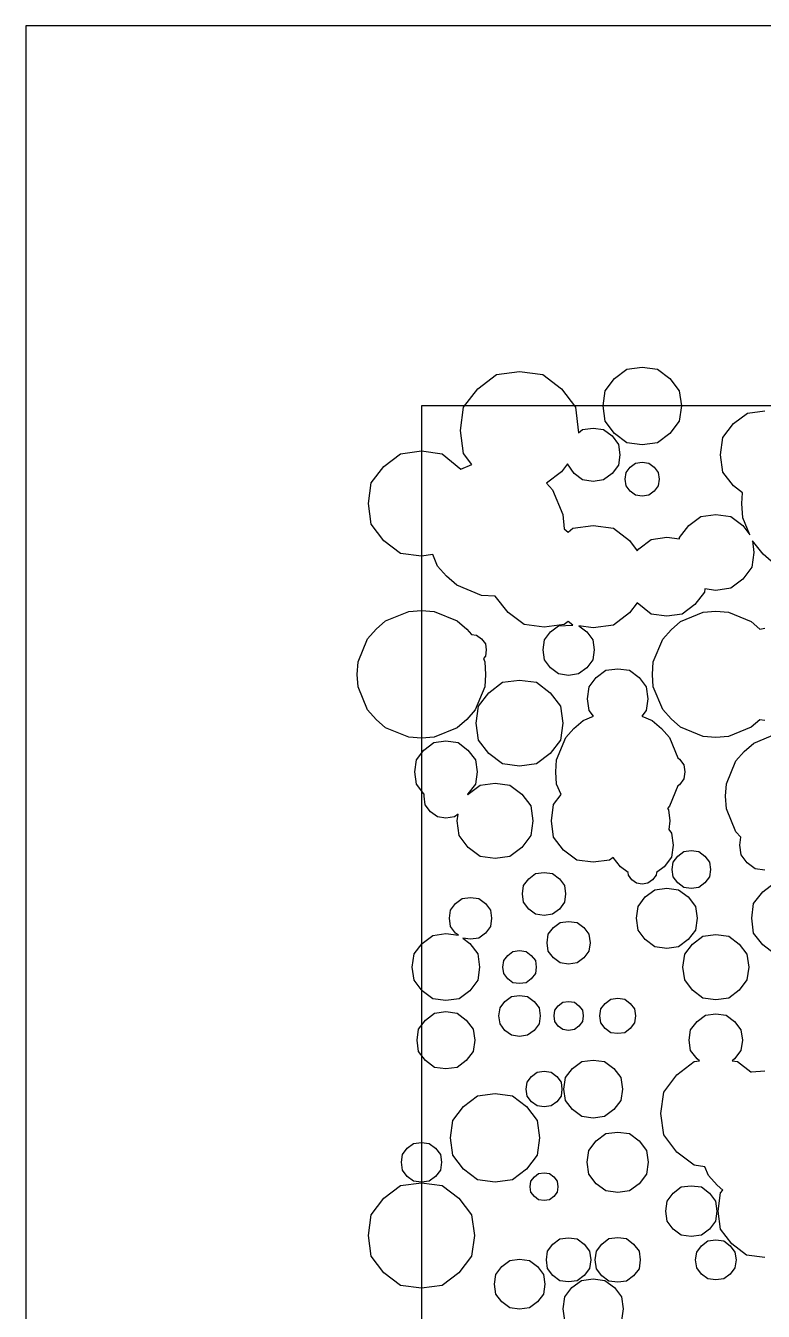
# Model space of a CAD drawing. Extents: x 58 to 158, y 90 to 190.
# Drawn here: x 57.95 to 81.25, y 149.13 to 189.7 of the extents above; entities that cross this region are included whole.
import ezdxf

# ---------------------------------------------------------------- set-up
doc = ezdxf.new("R2010")
doc.units = 0
doc.layers.get('0').update_dxf_attribs({"linetype": 'CONTINUOUS'})

msp = doc.modelspace()

# ---------------------------------------------------------------- linework, layer by layer
at = {"color": 7}
for p, q in [((157.951, 189.701), (57.9508, 189.701)), ((57.9508, 189.701), (57.9508, 89.7008)), ((147.95, 177.701), (70.4494, 177.701)), ((70.4494, 177.701), (70.4494, 100.7))]:
    msp.add_line(p, q, dxfattribs=at)
at = {"color": 9}
for p, q in [((72.2284, 178.242), (72.8169, 178.689)), ((72.8169, 178.689), (73.5499, 178.787)), ((73.5499, 178.787), (74.283, 178.689)), ((74.283, 178.689), (74.8714, 178.242)), ((71.7808, 177.658), (72.2284, 178.242)), ((74.8714, 178.242), (75.3195, 177.658)), ((71.6813, 176.93), (71.7808, 177.658)), ((75.3195, 177.658), (75.4077, 176.853)), ((80.3106, 177.143), (80.7515, 177.476)), ((80.7515, 177.476), (81.3001, 177.549)), ((71.7808, 176.202), (71.6813, 176.93)), ((75.4077, 176.853), (75.5428, 176.957)), ((75.5428, 176.957), (75.8747, 177.001)), ((75.8747, 177.001), (76.2071, 176.957)), ((76.2071, 176.957), (76.4727, 176.754)), ((79.9744, 176.706), (80.3106, 177.143)), ((76.4727, 176.754), (76.677, 176.489)), ((79.9013, 176.16), (79.9744, 176.706)), ((69.2686, 175.794), (69.795, 176.193)), ((69.795, 176.193), (70.4494, 176.28)), ((70.4494, 176.28), (71.1055, 176.193)), ((71.1055, 176.193), (71.6964, 175.709)), ((72.0478, 175.854), (71.7808, 176.202)), ((76.677, 176.489), (76.7211, 176.16)), ((76.7211, 176.16), (76.677, 175.831)), ((79.9744, 175.615), (79.9013, 176.16)), ((68.8675, 175.271), (69.2686, 175.794)), ((71.6964, 175.709), (72.0478, 175.854)), ((75.0686, 175.873), (74.8714, 175.617)), ((75.2768, 175.566), (75.0686, 175.873)), ((76.677, 175.831), (76.4727, 175.566)), ((74.8714, 175.617), (74.4058, 175.265)), ((75.5428, 175.364), (75.2768, 175.566)), ((75.8747, 175.32), (75.5428, 175.364)), ((76.2071, 175.364), (75.8747, 175.32)), ((76.4727, 175.566), (76.2071, 175.364)), ((80.3106, 175.177), (79.9744, 175.615)), ((68.7793, 174.619), (68.8675, 175.271)), ((74.4058, 175.265), (74.5917, 175.052)), ((74.5917, 175.052), (74.9155, 174.276)), ((80.5974, 174.961), (80.3106, 175.177)), ((80.5737, 174.619), (80.5974, 174.961)), ((68.8675, 173.969), (68.7793, 174.619)), ((80.6041, 174.173), (80.5737, 174.619)), ((74.9155, 174.276), (74.9543, 173.819)), ((78.897, 173.928), (79.2773, 174.216)), ((79.2773, 174.216), (79.75, 174.279)), ((79.75, 174.279), (80.2238, 174.216)), ((80.2238, 174.216), (80.6027, 173.928)), ((80.8288, 173.633), (80.6041, 174.173)), ((69.2686, 173.447), (68.8675, 173.969)), ((74.9543, 173.819), (75.0824, 173.721)), ((75.0824, 173.721), (75.238, 173.839)), ((75.238, 173.839), (75.8747, 173.924)), ((75.8747, 173.924), (76.5129, 173.839)), ((76.5129, 173.839), (77.0241, 173.451)), ((78.6074, 173.55), (78.897, 173.928)), ((80.6027, 173.928), (80.8288, 173.633)), ((69.795, 173.047), (69.2686, 173.447)), ((77.0241, 173.451), (77.2693, 173.133)), ((77.3134, 173.191), (77.7074, 173.489)), ((77.7074, 173.489), (78.1995, 173.556)), ((78.1995, 173.556), (78.6007, 173.502)), ((78.6007, 173.502), (78.6074, 173.55)), ((81.2408, 173.021), (80.9061, 173.447)), ((80.9061, 173.447), (80.9554, 173.08)), ((70.4494, 172.96), (69.795, 173.047)), ((70.8078, 173.007), (70.4494, 172.96)), ((70.9581, 172.648), (70.8078, 173.007)), ((77.2693, 173.133), (77.3134, 173.191)), ((80.9554, 173.08), (80.8923, 172.61)), ((81.5799, 172.726), (81.2408, 173.021)), ((71.2417, 172.326), (70.9581, 172.648)), ((80.8923, 172.61), (80.6027, 172.233)), ((71.5641, 172.045), (71.2417, 172.326)), ((72.347, 171.723), (71.5641, 172.045)), ((80.6027, 172.233), (80.2238, 171.945)), ((72.7756, 171.695), (72.347, 171.723)), ((73.1919, 171.184), (72.7756, 171.695)), ((79.3873, 171.822), (79.0871, 171.429)), ((79.4025, 171.928), (79.3873, 171.822)), ((79.75, 171.881), (79.4025, 171.928)), ((80.2238, 171.945), (79.75, 171.881)), ((77.2693, 171.487), (77.0241, 171.169)), ((77.7074, 171.13), (77.2693, 171.487)), ((79.0871, 171.429), (78.6917, 171.13)), ((73.696, 170.802), (73.1919, 171.184)), ((75.0824, 170.899), (74.9543, 170.802)), ((75.2341, 170.784), (75.0824, 170.899)), ((77.0241, 171.169), (76.5129, 170.781)), ((78.1995, 171.064), (77.7074, 171.13)), ((78.6917, 171.13), (78.1995, 171.064)), ((74.3246, 170.718), (73.696, 170.802)), ((74.9543, 170.802), (74.3246, 170.718)), ((74.3356, 170.314), (74.53, 170.567)), ((74.53, 170.567), (74.7832, 170.76)), ((74.7832, 170.76), (75.2341, 170.784)), ((74.9543, 170.802), (74.9543, 170.802)), ((75.8747, 170.696), (75.42, 170.757)), ((75.42, 170.757), (75.6708, 170.567)), ((75.6708, 170.567), (75.8652, 170.314)), ((76.5129, 170.781), (75.8747, 170.696)), ((74.2929, 170), (74.3356, 170.314)), ((75.8652, 170.314), (75.9065, 170)), ((74.3356, 169.686), (74.2929, 170)), ((74.53, 169.432), (74.3356, 169.686)), ((75.8652, 169.686), (75.6708, 169.432)), ((75.9065, 170), (75.8652, 169.686)), ((74.7832, 169.241), (74.53, 169.432)), ((75.1004, 169.198), (74.7832, 169.241)), ((75.4172, 169.241), (75.1004, 169.198)), ((75.6708, 169.432), (75.4172, 169.241)), ((77.5229, 162.203), (77.8245, 162.431)), ((77.8245, 162.431), (78.1995, 162.482)), ((78.1995, 162.482), (78.5756, 162.431)), ((78.5756, 162.431), (78.8776, 162.203)), ((80.9445, 161.995), (81.2313, 162.367)), ((81.2313, 162.367), (81.6074, 162.653)), ((77.2432, 161.53), (77.2929, 161.903)), ((77.2929, 161.903), (77.5229, 162.203)), ((78.8776, 162.203), (79.1076, 161.903)), ((79.1076, 161.903), (79.1573, 161.53)), ((80.8824, 161.53), (80.9445, 161.995)), ((77.2929, 161.157), (77.2432, 161.53)), ((79.1573, 161.53), (79.1076, 161.157)), ((80.9445, 161.065), (80.8824, 161.53)), ((77.5229, 160.857), (77.2929, 161.157)), ((79.1076, 161.157), (78.8776, 160.857)), ((77.8245, 160.63), (77.5229, 160.857)), ((78.8776, 160.857), (78.5756, 160.63)), ((78.7672, 160.394), (79.0166, 160.719)), ((79.0166, 160.719), (79.3433, 160.967)), ((79.3433, 160.967), (79.75, 161.021)), ((79.75, 161.021), (80.1578, 160.967)), ((80.1578, 160.967), (80.4845, 160.719)), ((80.4845, 160.719), (80.7339, 160.394)), ((81.2313, 160.692), (80.9445, 161.065)), ((81.6074, 160.408), (81.2313, 160.692)), ((78.1995, 160.579), (77.8245, 160.63)), ((78.5756, 160.63), (78.1995, 160.579)), ((78.7121, 159.99), (78.7672, 160.394)), ((80.7339, 160.394), (80.7875, 159.99)), ((78.7672, 159.585), (78.7121, 159.99)), ((80.7875, 159.99), (80.7339, 159.585)), ((79.0166, 159.261), (78.7672, 159.585)), ((80.7339, 159.585), (80.4845, 159.261)), ((79.3433, 159.013), (79.0166, 159.261)), ((80.4845, 159.261), (80.1578, 159.013)), ((79.75, 158.96), (79.3433, 159.013)), ((80.1578, 159.013), (79.75, 158.96)), ((79.2992, 151.198), (79.5002, 151.35)), ((79.5002, 151.35), (79.75, 151.384)), ((79.75, 151.384), (80.0005, 151.35)), ((80.0005, 151.35), (80.2005, 151.198)), ((79.1118, 150.75), (79.1464, 150.998)), ((79.1464, 150.998), (79.2992, 151.198)), ((80.2005, 151.198), (80.3547, 150.998)), ((80.3547, 150.998), (80.3878, 150.75)), ((79.1464, 150.501), (79.1118, 150.75)), ((80.3878, 150.75), (80.3547, 150.501)), ((79.2992, 150.303), (79.1464, 150.501)), ((79.5002, 150.15), (79.2992, 150.303)), ((79.75, 150.116), (79.5002, 150.15)), ((80.0005, 150.15), (79.75, 150.116)), ((80.2005, 150.303), (80.0005, 150.15)), ((80.3547, 150.501), (80.2005, 150.303))]:
    msp.add_line(p, q, dxfattribs=at)
at = {"color": 183}
for p, q in [((76.255, 178.182), (76.5514, 178.568)), ((76.5514, 178.568), (76.9401, 178.863)), ((76.9401, 178.863), (77.4252, 178.927)), ((77.4252, 178.927), (77.9103, 178.863)), ((77.9103, 178.863), (78.2987, 178.568)), ((78.2987, 178.568), (78.595, 178.182)), ((76.1891, 177.701), (76.255, 178.182)), ((78.595, 178.182), (78.6613, 177.701)), ((76.255, 177.219), (76.1891, 177.701)), ((78.6613, 177.701), (78.595, 177.219)), ((76.5514, 176.833), (76.255, 177.219)), ((78.595, 177.219), (78.2987, 176.833)), ((76.9401, 176.538), (76.5514, 176.833)), ((77.4252, 176.473), (76.9401, 176.538)), ((77.9103, 176.538), (77.4252, 176.473)), ((78.2987, 176.833), (77.9103, 176.538)), ((73.6794, 162.566), (73.8434, 162.778)), ((73.8434, 162.778), (74.0586, 162.941)), ((74.0586, 162.941), (74.3246, 162.976)), ((74.3246, 162.976), (74.5917, 162.941)), ((74.5917, 162.941), (74.8069, 162.778)), ((74.8069, 162.778), (74.9709, 162.566)), ((73.6438, 162.3), (73.6794, 162.566)), ((73.6794, 162.035), (73.6438, 162.3)), ((74.9709, 162.566), (75.0066, 162.3)), ((75.0066, 162.3), (74.9709, 162.035)), ((73.8434, 161.822), (73.6794, 162.035)), ((74.9709, 162.035), (74.8069, 161.822)), ((74.0586, 161.659), (73.8434, 161.822)), ((74.3246, 161.623), (74.0586, 161.659)), ((74.5917, 161.659), (74.3246, 161.623)), ((74.8069, 161.822), (74.5917, 161.659)), ((69.2658, 152.698), (69.7921, 153.097)), ((69.7921, 153.097), (70.4494, 153.186)), ((70.4494, 153.186), (71.108, 153.097)), ((71.108, 153.097), (71.6347, 152.698)), ((78.4049, 152.858), (78.6585, 153.051)), ((78.6585, 153.051), (78.9753, 153.092)), ((78.9753, 153.092), (79.2925, 153.051)), ((79.2925, 153.051), (79.5457, 152.858)), ((68.8633, 152.174), (69.2658, 152.698)), ((71.6347, 152.698), (72.0369, 152.174)), ((78.1678, 152.29), (78.2105, 152.605)), ((78.2105, 152.605), (78.4049, 152.858)), ((79.5457, 152.858), (79.7401, 152.605)), ((79.7401, 152.605), (79.7828, 152.29)), ((68.7751, 151.519), (68.8633, 152.174)), ((72.0369, 152.174), (72.1251, 151.519)), ((78.2105, 151.976), (78.1678, 152.29)), ((79.7828, 152.29), (79.7401, 151.976)), ((78.4049, 151.723), (78.2105, 151.976)), ((79.7401, 151.976), (79.5457, 151.723)), ((68.8633, 150.866), (68.7751, 151.519)), ((72.1251, 151.519), (72.0369, 150.866)), ((78.6585, 151.53), (78.4049, 151.723)), ((78.9753, 151.488), (78.6585, 151.53)), ((79.2925, 151.53), (78.9753, 151.488)), ((79.5457, 151.723), (79.2925, 151.53)), ((69.2658, 150.343), (68.8633, 150.866)), ((72.0369, 150.866), (71.6347, 150.343)), ((69.7921, 149.943), (69.2658, 150.343)), ((71.6347, 150.343), (71.108, 149.943)), ((70.4494, 149.855), (69.7921, 149.943)), ((71.108, 149.943), (70.4494, 149.855))]:
    msp.add_line(p, q, dxfattribs=at)
at = {"color": 30}
for p, q in [((76.9165, 175.599), (77.0449, 175.767)), ((77.0449, 175.767), (77.2142, 175.896)), ((77.2142, 175.896), (77.4252, 175.925)), ((77.4252, 175.925), (77.6358, 175.896)), ((77.6358, 175.896), (77.8055, 175.767)), ((77.8055, 175.767), (77.9336, 175.599)), ((76.8876, 175.39), (76.9165, 175.599)), ((76.9165, 175.18), (76.8876, 175.39)), ((77.9336, 175.599), (77.9625, 175.39)), ((77.9625, 175.39), (77.9336, 175.18)), ((77.0449, 175.012), (76.9165, 175.18)), ((77.2142, 174.884), (77.0449, 175.012)), ((77.4252, 174.856), (77.2142, 174.884)), ((77.6358, 174.884), (77.4252, 174.856)), ((77.8055, 175.012), (77.6358, 174.884)), ((77.9336, 175.18), (77.8055, 175.012)), ((75.9753, 169.129), (76.2758, 169.358)), ((76.2758, 169.358), (76.6505, 169.408)), ((76.6505, 169.408), (77.0241, 169.358)), ((77.0241, 169.358), (77.3247, 169.129)), ((75.6969, 168.46), (75.7467, 168.832)), ((75.7467, 168.832), (75.9753, 169.129)), ((77.3247, 169.129), (77.5533, 168.832)), ((77.5533, 168.832), (77.6041, 168.46)), ((75.7467, 168.089), (75.6969, 168.46)), ((77.6041, 168.46), (77.5533, 168.089)), ((75.8843, 167.91), (75.7467, 168.089)), ((77.5533, 168.089), (77.4153, 167.91)), ((75.2683, 167.523), (75.5594, 167.776)), ((75.5594, 167.776), (75.8843, 167.91)), ((77.4153, 167.91), (77.7406, 167.776)), ((77.7406, 167.776), (78.0313, 167.523)), ((74.7215, 166.533), (75.0136, 167.233)), ((75.0136, 167.233), (75.2683, 167.523)), ((78.0313, 167.523), (78.2863, 167.233)), ((78.2863, 167.233), (78.5537, 166.592)), ((74.6965, 166.15), (74.7215, 166.533)), ((78.5537, 166.592), (78.6059, 166.554)), ((78.6059, 166.554), (78.7439, 166.373)), ((78.7439, 166.373), (78.7742, 166.15)), ((74.7215, 165.767), (74.6965, 166.15)), ((78.7742, 166.15), (78.7439, 165.927)), ((74.8605, 165.433), (74.7215, 165.767)), ((78.5537, 165.708), (78.2863, 165.067)), ((78.6059, 165.746), (78.5537, 165.708)), ((78.7439, 165.927), (78.6059, 165.746)), ((74.6234, 165.125), (74.8605, 165.433)), ((74.5546, 164.609), (74.6234, 165.125)), ((78.2863, 165.067), (78.2214, 164.994)), ((78.2214, 164.994), (78.2546, 164.951)), ((78.2546, 164.951), (78.3001, 164.609)), ((74.6234, 164.095), (74.5546, 164.609)), ((78.3001, 164.609), (78.263, 164.332)), ((78.263, 164.332), (78.3498, 164.221)), ((74.9406, 163.682), (74.6234, 164.095)), ((78.3498, 164.221), (78.4006, 163.841)), ((75.3565, 163.366), (74.9406, 163.682)), ((78.4006, 163.841), (78.3498, 163.46)), ((75.8747, 163.298), (75.3565, 163.366)), ((76.393, 163.366), (75.8747, 163.298)), ((76.5059, 163.452), (76.393, 163.366)), ((76.7348, 163.154), (76.5059, 163.452)), ((76.9772, 162.971), (76.7348, 163.154)), ((78.1156, 163.154), (77.8729, 162.971)), ((78.3498, 163.46), (78.1156, 163.154)), ((76.9881, 162.889), (76.9772, 162.971)), ((77.0985, 162.746), (76.9881, 162.889)), ((77.2446, 162.636), (77.0985, 162.746)), ((77.7515, 162.746), (77.6069, 162.636)), ((77.8619, 162.889), (77.7515, 162.746)), ((77.8729, 162.971), (77.8619, 162.889)), ((77.4252, 162.611), (77.2446, 162.636)), ((77.6069, 162.636), (77.4252, 162.611))]:
    msp.add_line(p, q, dxfattribs=at)
at = {"color": 213}
for p, q in [((70.0497, 171.217), (70.4494, 171.245)), ((70.4494, 171.245), (70.8505, 171.217)), ((69.0164, 170.655), (69.318, 170.917)), ((69.318, 170.917), (70.0497, 171.217)), ((70.8505, 171.217), (71.5807, 170.917)), ((71.5807, 170.917), (71.8841, 170.655)), ((68.7518, 170.355), (69.0164, 170.655)), ((71.8841, 170.655), (72.0288, 170.489)), ((72.0288, 170.489), (72.1942, 170.468)), ((72.1942, 170.468), (72.3512, 170.349)), ((68.4498, 169.628), (68.7518, 170.355)), ((72.3512, 170.349), (72.4697, 170.193)), ((72.4697, 170.193), (72.4958, 170)), ((68.4223, 169.23), (68.4498, 169.628)), ((72.4697, 169.807), (72.409, 169.727)), ((72.409, 169.727), (72.4503, 169.628)), ((72.4503, 169.628), (72.4778, 169.23)), ((72.4958, 170), (72.4697, 169.807)), ((68.4498, 168.832), (68.4223, 169.23)), ((72.4778, 169.23), (72.4503, 168.832)), ((68.7518, 168.106), (68.4498, 168.832)), ((72.4503, 168.832), (72.1473, 168.106)), ((72.5826, 168.651), (73.0141, 168.978)), ((73.0141, 168.978), (73.5499, 169.049)), ((73.5499, 169.049), (74.0876, 168.978)), ((74.0876, 168.978), (74.5172, 168.651)), ((72.2545, 168.224), (72.5826, 168.651)), ((74.5172, 168.651), (74.8453, 168.224)), ((69.0164, 167.807), (68.7518, 168.106)), ((72.1473, 168.106), (71.8841, 167.807)), ((72.1815, 167.691), (72.2545, 168.224)), ((74.8453, 168.224), (74.9184, 167.691)), ((69.318, 167.543), (69.0164, 167.807)), ((71.8841, 167.807), (71.5807, 167.543)), ((72.2545, 167.157), (72.1815, 167.691)), ((74.9184, 167.691), (74.8453, 167.157)), ((70.0497, 167.243), (69.318, 167.543)), ((70.4494, 167.217), (70.0497, 167.243)), ((70.8505, 167.243), (70.4494, 167.217)), ((71.5807, 167.543), (70.8505, 167.243)), ((72.5826, 166.729), (72.2545, 167.157)), ((74.8453, 167.157), (74.5172, 166.729)), ((73.0141, 166.402), (72.5826, 166.729)), ((73.5499, 166.33), (73.0141, 166.402)), ((74.0876, 166.402), (73.5499, 166.33)), ((74.5172, 166.729), (74.0876, 166.402)), ((74.6044, 151.243), (74.8249, 151.41)), ((74.8249, 151.41), (75.1004, 151.446)), ((75.1004, 151.446), (75.3745, 151.41)), ((75.3745, 151.41), (75.5964, 151.243)), ((74.3991, 150.75), (74.4361, 151.023)), ((74.4361, 151.023), (74.6044, 151.243)), ((75.5964, 151.243), (75.7647, 151.023)), ((75.7647, 151.023), (75.8017, 150.75)), ((74.4361, 150.476), (74.3991, 150.75)), ((75.8017, 150.75), (75.7647, 150.476)), ((74.6044, 150.257), (74.4361, 150.476)), ((74.8249, 150.09), (74.6044, 150.257)), ((75.5964, 150.257), (75.3745, 150.09)), ((75.7647, 150.476), (75.5964, 150.257)), ((75.1004, 150.053), (74.8249, 150.09)), ((75.3745, 150.09), (75.1004, 150.053))]:
    msp.add_line(p, q, dxfattribs=at)
at = {"color": 132}
for p, q in [((78.3347, 170.637), (78.6324, 170.896)), ((78.6324, 170.896), (79.3542, 171.194)), ((79.3542, 171.194), (79.75, 171.22)), ((79.75, 171.22), (80.1455, 171.194)), ((80.1455, 171.194), (80.8672, 170.896)), ((80.8672, 170.896), (81.1389, 170.66)), ((78.0729, 170.341), (78.3347, 170.637)), ((81.1389, 170.66), (81.3001, 170.682)), ((77.7737, 169.623), (78.0729, 170.341)), ((77.7476, 169.23), (77.7737, 169.623)), ((77.7737, 168.837), (77.7476, 169.23)), ((78.0729, 168.119), (77.7737, 168.837)), ((78.3347, 167.823), (78.0729, 168.119)), ((78.6324, 167.564), (78.3347, 167.823)), ((81.1389, 167.799), (80.8672, 167.564)), ((81.3001, 167.778), (81.1389, 167.799)), ((79.3542, 167.266), (78.6324, 167.564)), ((79.75, 167.24), (79.3542, 167.266)), ((80.1455, 167.266), (79.75, 167.24)), ((80.8672, 167.564), (80.1455, 167.266)), ((80.9487, 167.06), (81.6762, 167.358)), ((80.385, 166.499), (80.6482, 166.798)), ((80.6482, 166.798), (80.9487, 167.06)), ((80.0834, 165.777), (80.385, 166.499)), ((80.0573, 165.38), (80.0834, 165.777)), ((80.0834, 164.984), (80.0573, 165.38)), ((80.385, 164.261), (80.0834, 164.984)), ((80.5381, 164.087), (80.385, 164.261)), ((80.5049, 163.841), (80.5381, 164.087)), ((80.5462, 163.53), (80.5049, 163.841)), ((80.7378, 163.281), (80.5462, 163.53)), ((80.9886, 163.092), (80.7378, 163.281)), ((81.3001, 163.05), (80.9886, 163.092)), ((73.0899, 158.907), (73.2952, 159.063)), ((73.2952, 159.063), (73.5499, 159.096)), ((73.5499, 159.096), (73.805, 159.063)), ((73.805, 159.063), (74.0103, 158.907)), ((72.8998, 158.449), (72.934, 158.703)), ((72.934, 158.703), (73.0899, 158.907)), ((74.0103, 158.907), (74.1659, 158.703)), ((74.1659, 158.703), (74.2005, 158.449)), ((72.934, 158.196), (72.8998, 158.449)), ((74.2005, 158.449), (74.1659, 158.196)), ((73.0899, 157.993), (72.934, 158.196)), ((73.2952, 157.838), (73.0899, 157.993)), ((73.5499, 157.803), (73.2952, 157.838)), ((73.805, 157.838), (73.5499, 157.803)), ((74.0103, 157.993), (73.805, 157.838)), ((74.1659, 158.196), (74.0103, 157.993)), ((74.0174, 153.366), (74.1535, 153.471)), ((74.1535, 153.471), (74.3246, 153.494)), ((74.3246, 153.494), (74.4968, 153.471)), ((74.4968, 153.471), (74.6333, 153.366)), ((73.889, 153.06), (73.9112, 153.23)), ((73.9112, 152.891), (73.889, 153.06)), ((73.9112, 153.23), (74.0174, 153.366)), ((74.6333, 153.366), (74.7377, 153.23)), ((74.7377, 153.23), (74.7614, 153.06)), ((74.7614, 153.06), (74.7377, 152.891)), ((74.0174, 152.754), (73.9112, 152.891)), ((74.1535, 152.649), (74.0174, 152.754)), ((74.3246, 152.626), (74.1535, 152.649)), ((74.4968, 152.649), (74.3246, 152.626)), ((74.6333, 152.754), (74.4968, 152.649)), ((74.7377, 152.891), (74.6333, 152.754))]:
    msp.add_line(p, q, dxfattribs=at)
at = {"color": 15}
for p, q in [((70.2924, 166.533), (70.5294, 166.842)), ((70.5294, 166.842), (70.8395, 167.076)), ((70.8395, 167.076), (71.2251, 167.128)), ((71.2251, 167.128), (71.6111, 167.076)), ((71.6111, 167.076), (71.9212, 166.842)), ((71.9212, 166.842), (72.1568, 166.533)), ((70.2412, 166.15), (70.2924, 166.533)), ((72.1568, 166.533), (72.2094, 166.15)), ((70.2924, 165.767), (70.2412, 166.15)), ((72.2094, 166.15), (72.1568, 165.767)), ((70.5294, 165.458), (70.2924, 165.767)), ((72.1568, 165.767), (71.9212, 165.458)), ((71.9296, 165.45), (72.3057, 165.735)), ((72.3057, 165.735), (72.7756, 165.797)), ((72.7756, 165.797), (73.2441, 165.735)), ((73.2441, 165.735), (73.6205, 165.45)), ((70.5418, 165.449), (70.5294, 165.458)), ((70.5323, 165.38), (70.5418, 165.449)), ((70.5693, 165.11), (70.5323, 165.38)), ((71.9212, 165.458), (71.9088, 165.449)), ((71.9088, 165.449), (71.9116, 165.427)), ((71.9116, 165.427), (71.9296, 165.45)), ((73.6205, 165.45), (73.9084, 165.077)), ((70.7362, 164.893), (70.5693, 165.11)), ((70.9538, 164.728), (70.7362, 164.893)), ((71.6068, 164.812), (71.4968, 164.728)), ((71.5793, 164.609), (71.6068, 164.812)), ((73.9084, 165.077), (73.9704, 164.609)), ((71.2251, 164.692), (70.9538, 164.728)), ((71.4968, 164.728), (71.2251, 164.692)), ((71.6428, 164.144), (71.5793, 164.609)), ((73.9704, 164.609), (73.9084, 164.144)), ((71.9296, 163.77), (71.6428, 164.144)), ((73.9084, 164.144), (73.6205, 163.77)), ((72.3057, 163.485), (71.9296, 163.77)), ((73.6205, 163.77), (73.2441, 163.485)), ((72.7756, 163.423), (72.3057, 163.485)), ((73.2441, 163.485), (72.7756, 163.423)), ((75.5124, 157.009), (75.8747, 157.058)), ((75.8747, 157.058), (76.237, 157.009)), ((73.9249, 156.537), (74.1041, 156.672)), ((74.1041, 156.672), (74.3246, 156.702)), ((74.3246, 156.702), (74.5465, 156.672)), ((74.5465, 156.672), (74.724, 156.537)), ((74.9999, 156.501), (75.2217, 156.789)), ((75.2217, 156.789), (75.5124, 157.009)), ((76.237, 157.009), (76.5281, 156.789)), ((76.5281, 156.789), (76.7514, 156.501)), ((73.7595, 156.14), (73.7898, 156.361)), ((73.7898, 156.361), (73.9249, 156.537)), ((74.724, 156.537), (74.8605, 156.361)), ((74.8605, 156.361), (74.8908, 156.14)), ((74.9515, 156.14), (74.9999, 156.501)), ((76.7514, 156.501), (76.7994, 156.14)), ((73.7898, 155.92), (73.7595, 156.14)), ((73.9249, 155.743), (73.7898, 155.92)), ((74.8605, 155.92), (74.724, 155.743)), ((74.8908, 156.14), (74.8605, 155.92)), ((74.9999, 155.78), (74.9515, 156.14)), ((76.7994, 156.14), (76.7514, 155.78)), ((74.1041, 155.608), (73.9249, 155.743)), ((74.3246, 155.579), (74.1041, 155.608)), ((74.5465, 155.608), (74.3246, 155.579)), ((74.724, 155.743), (74.5465, 155.608)), ((75.2217, 155.491), (74.9999, 155.78)), ((75.5124, 155.271), (75.2217, 155.491)), ((76.5281, 155.491), (76.237, 155.271)), ((76.7514, 155.78), (76.5281, 155.491)), ((75.8747, 155.222), (75.5124, 155.271)), ((76.237, 155.271), (75.8747, 155.222)), ((69.85, 154.077), (70.0031, 154.274)), ((70.0031, 154.274), (70.2014, 154.426)), ((70.2014, 154.426), (70.4494, 154.459)), ((70.4494, 154.459), (70.6988, 154.426)), ((70.6988, 154.426), (70.8974, 154.274)), ((70.8974, 154.274), (71.0501, 154.077)), ((69.8168, 153.831), (69.85, 154.077)), ((69.85, 153.584), (69.8168, 153.831)), ((71.0501, 154.077), (71.0833, 153.831)), ((71.0833, 153.831), (71.0501, 153.584)), ((70.0031, 153.385), (69.85, 153.584)), ((70.2014, 153.234), (70.0031, 153.385)), ((70.8974, 153.385), (70.6988, 153.234)), ((71.0501, 153.584), (70.8974, 153.385)), ((70.4494, 153.201), (70.2014, 153.234)), ((70.6988, 153.234), (70.4494, 153.201))]:
    msp.add_line(p, q, dxfattribs=at)
at = {"color": 242}
for p, q in [((78.5481, 163.495), (78.7382, 163.639)), ((78.7382, 163.639), (78.9753, 163.671)), ((78.9753, 163.671), (79.2124, 163.639)), ((79.2124, 163.639), (79.4025, 163.495)), ((78.3703, 163.07), (78.402, 163.306)), ((78.402, 163.306), (78.5481, 163.495)), ((79.4025, 163.495), (79.5472, 163.306)), ((79.5472, 163.306), (79.5803, 163.07)), ((78.402, 162.834), (78.3703, 163.07)), ((78.5481, 162.646), (78.402, 162.834)), ((79.5472, 162.834), (79.4025, 162.646)), ((79.5803, 163.07), (79.5472, 162.834)), ((78.7382, 162.501), (78.5481, 162.646)), ((78.9753, 162.469), (78.7382, 162.501)), ((79.2124, 162.501), (78.9753, 162.469)), ((79.4025, 162.646), (79.2124, 162.501)), ((74.4569, 161.025), (74.6196, 161.237)), ((74.6196, 161.237), (74.833, 161.4)), ((74.833, 161.4), (75.1004, 161.434)), ((75.1004, 161.434), (75.3664, 161.4)), ((75.3664, 161.4), (75.5798, 161.237)), ((75.5798, 161.237), (75.7439, 161.025)), ((74.4209, 160.76), (74.4569, 161.025)), ((74.4569, 160.494), (74.4209, 160.76)), ((75.7439, 161.025), (75.7798, 160.76)), ((75.7798, 160.76), (75.7439, 160.494)), ((74.6196, 160.282), (74.4569, 160.494)), ((74.833, 160.121), (74.6196, 160.282)), ((75.5798, 160.282), (75.3664, 160.121)), ((75.7439, 160.494), (75.5798, 160.282)), ((75.1004, 160.085), (74.833, 160.121)), ((75.3664, 160.121), (75.1004, 160.085)), ((76.0871, 158.449), (76.116, 158.67)), ((76.116, 158.67), (76.2522, 158.846)), ((76.2522, 158.846), (76.4286, 158.98)), ((76.4286, 158.98), (76.6505, 159.01)), ((76.6505, 159.01), (76.871, 158.98)), ((76.871, 158.98), (77.0488, 158.846)), ((77.0488, 158.846), (77.1839, 158.67)), ((77.1839, 158.67), (77.2128, 158.449)), ((76.116, 158.23), (76.0871, 158.449)), ((77.2128, 158.449), (77.1839, 158.23)), ((76.2522, 158.054), (76.116, 158.23)), ((76.4286, 157.92), (76.2522, 158.054)), ((76.6505, 157.89), (76.4286, 157.92)), ((76.871, 157.92), (76.6505, 157.89)), ((77.0488, 158.054), (76.871, 157.92)), ((77.1839, 158.23), (77.0488, 158.054))]:
    msp.add_line(p, q, dxfattribs=at)
at = {"color": 52}
for p, q in [((71.3715, 161.788), (71.5313, 161.997)), ((71.5313, 161.997), (71.7391, 162.155)), ((71.7391, 162.155), (71.9998, 162.19)), ((71.9998, 162.19), (72.2602, 162.155)), ((72.2602, 162.155), (72.4697, 161.997)), ((72.4697, 161.997), (72.6295, 161.788)), ((71.337, 161.53), (71.3715, 161.788)), ((71.3715, 161.272), (71.337, 161.53)), ((72.6295, 161.788), (72.6641, 161.53)), ((72.6641, 161.53), (72.6295, 161.272)), ((71.5313, 161.064), (71.3715, 161.272)), ((72.6295, 161.272), (72.4697, 161.064)), ((70.2179, 160.405), (70.473, 160.737)), ((70.473, 160.737), (70.8078, 160.991)), ((70.8078, 160.991), (71.2251, 161.046)), ((71.2251, 161.046), (71.6234, 160.993)), ((71.6234, 160.993), (71.5313, 161.064)), ((71.9998, 160.871), (71.7585, 160.903)), ((71.7585, 160.903), (71.9762, 160.737)), ((71.9762, 160.737), (72.2327, 160.405)), ((72.2602, 160.905), (71.9998, 160.871)), ((72.4697, 161.064), (72.2602, 160.905)), ((70.1615, 159.99), (70.2179, 160.405)), ((72.2327, 160.405), (72.2877, 159.99)), ((73.0525, 160.196), (73.1781, 160.36)), ((73.1781, 160.36), (73.3432, 160.485)), ((73.3432, 160.485), (73.5499, 160.512)), ((73.5499, 160.512), (73.7567, 160.485)), ((73.7567, 160.485), (73.9221, 160.36)), ((73.9221, 160.36), (74.0488, 160.196)), ((70.2179, 159.575), (70.1615, 159.99)), ((72.2877, 159.99), (72.2327, 159.575)), ((73.0236, 159.99), (73.0525, 160.196)), ((73.0525, 159.785), (73.0236, 159.99)), ((74.0488, 160.196), (74.0763, 159.99)), ((74.0763, 159.99), (74.0488, 159.785)), ((70.473, 159.243), (70.2179, 159.575)), ((72.2327, 159.575), (71.9762, 159.243)), ((73.1781, 159.621), (73.0525, 159.785)), ((73.3432, 159.495), (73.1781, 159.621)), ((73.5499, 159.468), (73.3432, 159.495)), ((73.7567, 159.495), (73.5499, 159.468)), ((73.9221, 159.621), (73.7567, 159.495)), ((74.0488, 159.785), (73.9221, 159.621)), ((70.8078, 158.99), (70.473, 159.243)), ((71.9762, 159.243), (71.6428, 158.99)), ((71.2251, 158.933), (70.8078, 158.99)), ((71.6428, 158.99), (71.2251, 158.933)), ((75.97, 154.506), (76.273, 154.736)), ((76.273, 154.736), (76.6505, 154.785)), ((76.6505, 154.785), (77.0269, 154.736)), ((77.0269, 154.736), (77.3299, 154.506)), ((75.6888, 153.831), (75.7382, 154.205)), ((75.7382, 154.205), (75.97, 154.506)), ((77.3299, 154.506), (77.5614, 154.205)), ((77.5614, 154.205), (77.6125, 153.831)), ((75.7382, 153.456), (75.6888, 153.831)), ((77.6125, 153.831), (77.5614, 153.456)), ((75.97, 153.154), (75.7382, 153.456)), ((77.5614, 153.456), (77.3299, 153.154)), ((76.273, 152.925), (75.97, 153.154)), ((77.3299, 153.154), (77.0269, 152.925)), ((76.6505, 152.874), (76.273, 152.925)), ((77.0269, 152.925), (76.6505, 152.874)), ((76.1478, 151.249), (76.3707, 151.42)), ((76.3707, 151.42), (76.6505, 151.457)), ((76.6505, 151.457), (76.9288, 151.42)), ((76.9288, 151.42), (77.1536, 151.249)), ((75.9382, 150.75), (75.9767, 151.027)), ((75.9767, 151.027), (76.1478, 151.249)), ((77.1536, 151.249), (77.3247, 151.027)), ((77.3247, 151.027), (77.3617, 150.75)), ((75.9767, 150.472), (75.9382, 150.75)), ((77.3617, 150.75), (77.3247, 150.472)), ((76.1478, 150.25), (75.9767, 150.472)), ((76.3707, 150.081), (76.1478, 150.25)), ((77.1536, 150.25), (76.9288, 150.081)), ((77.3247, 150.472), (77.1536, 150.25)), ((76.6505, 150.043), (76.3707, 150.081)), ((76.9288, 150.081), (76.6505, 150.043))]:
    msp.add_line(p, q, dxfattribs=at)
at = {"color": 142}
for p, q in [((74.6647, 158.629), (74.7751, 158.773)), ((74.7751, 158.773), (74.9198, 158.882)), ((74.9198, 158.882), (75.1004, 158.907)), ((75.1004, 158.907), (75.281, 158.882)), ((75.281, 158.882), (75.4257, 158.773)), ((75.4257, 158.773), (75.5357, 158.629)), ((74.64, 158.449), (74.6647, 158.629)), ((74.6647, 158.271), (74.64, 158.449)), ((74.7751, 158.127), (74.6647, 158.271)), ((75.5357, 158.271), (75.4257, 158.127)), ((75.5357, 158.629), (75.5594, 158.449)), ((75.5594, 158.449), (75.5357, 158.271)), ((78.9548, 158.007), (79.1573, 158.269)), ((79.1573, 158.269), (79.4205, 158.47)), ((79.4205, 158.47), (79.75, 158.514)), ((79.75, 158.514), (80.0791, 158.47)), ((80.0791, 158.47), (80.3437, 158.269)), ((80.3437, 158.269), (80.5448, 158.007)), ((74.9198, 158.017), (74.7751, 158.127)), ((75.1004, 157.993), (74.9198, 158.017)), ((75.281, 158.017), (75.1004, 157.993)), ((75.4257, 158.127), (75.281, 158.017)), ((78.9107, 157.681), (78.9548, 158.007)), ((80.5448, 158.007), (80.5889, 157.681)), ((78.9548, 157.353), (78.9107, 157.681)), ((80.5889, 157.681), (80.5448, 157.353)), ((79.1573, 157.091), (78.9548, 157.353)), ((79.0691, 157.006), (79.2385, 157.027)), ((79.2385, 157.027), (79.1573, 157.091)), ((80.3437, 157.091), (80.2612, 157.027)), ((80.2612, 157.027), (80.4319, 157.006)), ((80.5448, 157.353), (80.3437, 157.091)), ((78.522, 156.591), (79.0691, 157.006)), ((80.4319, 157.006), (80.8591, 156.68)), ((80.8591, 156.68), (80.88, 156.688)), ((80.88, 156.688), (81.3001, 156.717)), ((78.1043, 156.048), (78.522, 156.591)), ((71.7808, 155.589), (72.2231, 155.924)), ((72.2231, 155.924), (72.7756, 155.998)), ((72.7756, 155.998), (73.3266, 155.924)), ((73.3266, 155.924), (73.769, 155.589)), ((78.0136, 155.37), (78.1043, 156.048)), ((71.4431, 155.148), (71.7808, 155.589)), ((73.769, 155.589), (74.1066, 155.148)), ((71.3687, 154.601), (71.4431, 155.148)), ((74.1066, 155.148), (74.1811, 154.601)), ((78.1043, 154.693), (78.0136, 155.37)), ((71.4431, 154.052), (71.3687, 154.601)), ((74.1811, 154.601), (74.1066, 154.052)), ((78.522, 154.15), (78.1043, 154.693)), ((71.7808, 153.613), (71.4431, 154.052)), ((74.1066, 154.052), (73.769, 153.613)), ((79.0691, 153.735), (78.522, 154.15)), ((72.2231, 153.276), (71.7808, 153.613)), ((73.769, 153.613), (73.3266, 153.276)), ((79.4025, 153.69), (79.0691, 153.735)), ((79.5154, 153.418), (79.4025, 153.69)), ((79.7941, 153.103), (79.5154, 153.418)), ((72.7756, 153.203), (72.2231, 153.276)), ((73.3266, 153.276), (72.7756, 153.203)), ((79.9677, 152.951), (79.7941, 153.103)), ((79.8241, 152.29), (79.9013, 152.866)), ((79.9013, 152.866), (79.9677, 152.951)), ((79.9013, 151.715), (79.8241, 152.29)), ((80.2569, 151.253), (79.9013, 151.715)), ((80.7212, 150.901), (80.2569, 151.253)), ((72.7964, 150.29), (72.988, 150.538)), ((72.988, 150.538), (73.2384, 150.729)), ((73.2384, 150.729), (73.5499, 150.77)), ((73.5499, 150.77), (73.8614, 150.729)), ((73.8614, 150.729), (74.1123, 150.538)), ((74.1123, 150.538), (74.3038, 150.29)), ((81.3001, 150.823), (80.7212, 150.901)), ((72.7548, 149.98), (72.7964, 150.29)), ((74.3038, 150.29), (74.3451, 149.98)), ((75.504, 150.101), (75.8747, 150.151)), ((75.8747, 150.151), (76.2469, 150.101)), ((72.7964, 149.67), (72.7548, 149.98)), ((74.3451, 149.98), (74.3038, 149.67)), ((74.9776, 149.579), (75.2052, 149.876)), ((75.2052, 149.876), (75.504, 150.101)), ((76.2469, 150.101), (76.5447, 149.876)), ((76.5447, 149.876), (76.7719, 149.579)), ((72.988, 149.422), (72.7964, 149.67)), ((73.2384, 149.232), (72.988, 149.422)), ((74.1123, 149.422), (73.8614, 149.232)), ((74.3038, 149.67), (74.1123, 149.422)), ((74.9282, 149.21), (74.9776, 149.579)), ((76.7719, 149.579), (76.8216, 149.21)), ((73.5499, 149.19), (73.2384, 149.232)), ((73.8614, 149.232), (73.5499, 149.19)), ((74.9776, 148.84), (74.9282, 149.21)), ((76.8216, 149.21), (76.7719, 148.84))]:
    msp.add_line(p, q, dxfattribs=at)
at = {"color": 102}
for p, q in [((70.3626, 158.035), (70.5817, 158.319)), ((70.5817, 158.319), (70.8685, 158.537)), ((70.8685, 158.537), (71.2251, 158.585)), ((71.2251, 158.585), (71.5821, 158.537)), ((71.5821, 158.537), (71.869, 158.319)), ((71.869, 158.319), (72.0866, 158.035)), ((70.3157, 157.681), (70.3626, 158.035)), ((72.0866, 158.035), (72.1349, 157.681)), ((70.3626, 157.325), (70.3157, 157.681)), ((72.1349, 157.681), (72.0866, 157.325)), ((70.5817, 157.041), (70.3626, 157.325)), ((70.8685, 156.823), (70.5817, 157.041)), ((71.869, 157.041), (71.5821, 156.823)), ((72.0866, 157.325), (71.869, 157.041)), ((71.2251, 156.777), (70.8685, 156.823)), ((71.5821, 156.823), (71.2251, 156.777))]:
    msp.add_line(p, q, dxfattribs=at)

doc.saveas('drawing.dxf')
